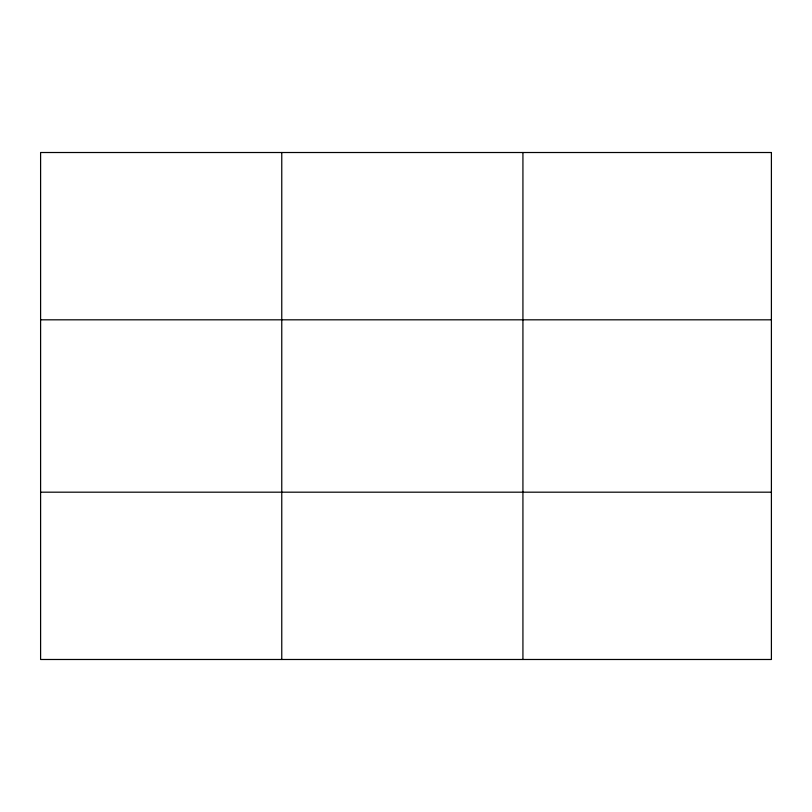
<?xml version="1.0" encoding="UTF-8"?>
<svg xmlns="http://www.w3.org/2000/svg" width="812" height="812" viewBox="0 0 812 812"><rect width="100%" height="100%" fill="white"/><g stroke="black" fill="none" stroke-linecap="round" stroke-linejoin="round"><path stroke-width="1.22" d="M281.764 152.514L281.764 659.486M522.928 152.514L522.928 659.486M40.6 319.816L771.4 319.816M40.6 492.184L771.4 492.184M771.4 152.514L771.4 659.486L40.6 659.486L40.6 152.514L771.4 152.514"/></g></svg>
